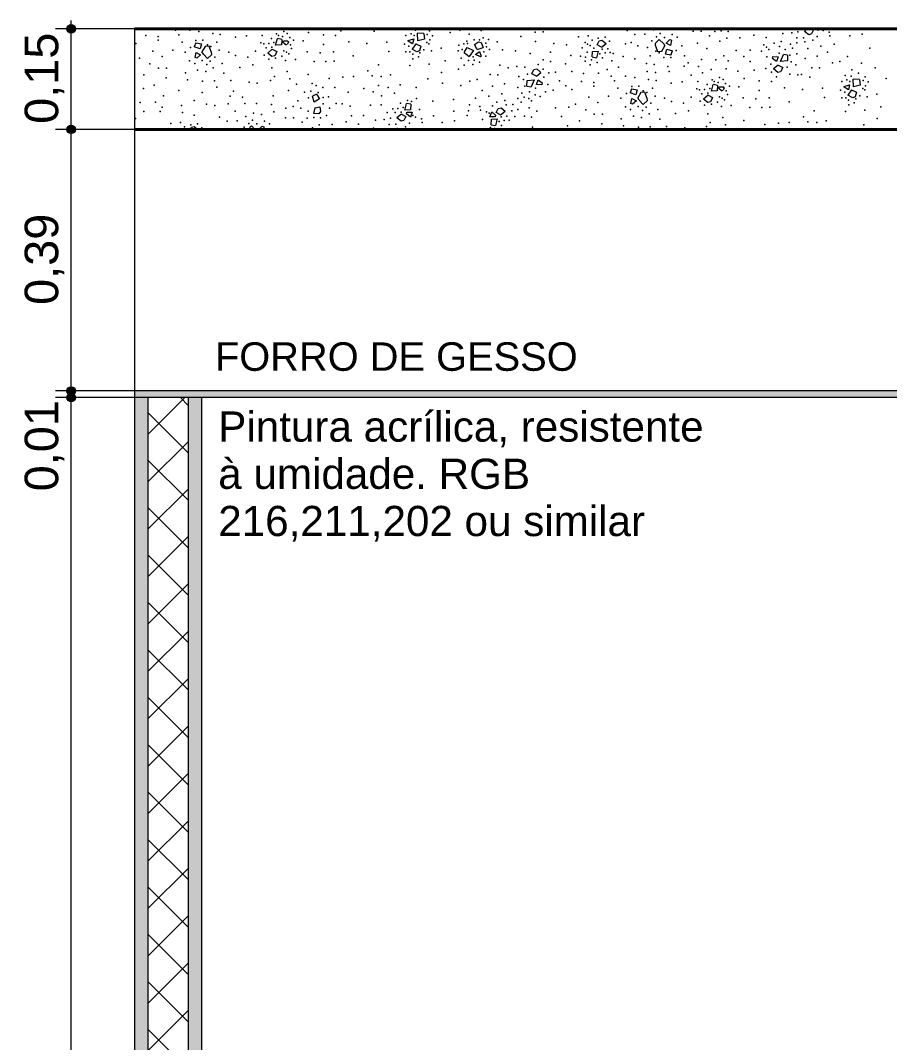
# Model space of a CAD drawing. Header units: metres. Extents: x -1.9 to 95.3, y -2.2 to 2.5.
# Drawn here: x 55.771 to 57.067, y 0.073 to 1.598 of the extents above; entities that cross this region are included whole.
import ezdxf

# ---------------------------------------------------------------- set-up
doc = ezdxf.new("R2010")
doc.units = ezdxf.units.M
doc.header["$MEASUREMENT"] = 0
for name, color, linetype in [('COTAS CORTE', 7, 'Continuous'), ('FORRO.EXEC', 7, 'Continuous'), ('LAJES.EST', 7, 'Continuous'), ('PAREDE CONSTRUIR', 7, 'Continuous')]:
    doc.layers.add(name, color=color, linetype=linetype)
for name, color, linetype, lineweight, true_color in [('COTAS CORTE_Caneta_No__25', 7, 'Continuous', 13, 0x982312), ('LAJES.EST_Caneta_No__97', 7, 'Continuous', 13, 0x6b6b6b), ('NOTAS-EXECUTIVO.ARQ_Caneta_No__12', 7, 'Continuous', 0, 0x030303)]:
    doc.layers.add(name, color=color, linetype=linetype, lineweight=lineweight, true_color=true_color)
for name, color, linetype, lineweight in [('FORRO.EXEC_Caneta_No__241', 7, 'Continuous', 13), ('LAJES.EST_Caneta_No__1', 7, 'Continuous', 40), ('LAJES.EST_Caneta_No__241', 7, 'Continuous', 13), ('NOTAS-EXECUTIVO.ARQ_Caneta_No__1', 7, 'Continuous', 40), ('PAREDE CONSTRUIR_Caneta_No__241', 7, 'Continuous', 13), ('PAREDE CONSTRUIR_Caneta_No__83', 84, 'Continuous', 0)]:
    doc.layers.add(name, color=color, linetype=linetype, lineweight=lineweight)
doc.styles.add('GENERATED_STYLE_1', font='arial.ttf')
doc.dimstyles.new('GENERATED_STYLE__2', dxfattribs={"dimtxt": 0.05, "dimasz": 0.02375, "dimexe": 0.18, "dimexo": 0.267183, "dimgap": 0, "dimtad": 1, "dimzin": 0, "dimdsep": 46, "dimtxsty": 'GENERATED_STYLE_1', "dimblk": 'ARROWHEAD_11', "dimblk1": 'ARROWHEAD_11', "dimblk2": 'ARROWHEAD_11', "dimcen": 0.09, "dimclrd": 256, "dimclre": 256, "dimclrt": 256, "dimadec": 0, "dimazin": 0, "dimtfac": 1, "dimtdec": 4, "dimtmove": 0, "dimatfit": 3, "dimfxl": 0, "dimtolj": 1, "dimtzin": 0, "dimarcsym": 0})

# ---------------------------------------------------------------- blocks, each defined once
blk = doc.blocks.new('*X203', base_point=(108.6569, -2.115))
at = {"layer": 'LAJES.EST_Caneta_No__241', "color": 7, "linetype": 'Continuous', "lineweight": 13}
for p, q in [((56.1516, 1.5604), (56.1542, 1.5707)), ((56.1607, 1.5693), (56.1542, 1.5707)), ((56.3494, 1.5677), (56.3575, 1.57)), ((56.3575, 1.57), (56.3558, 1.5626)), ((56.3634, 1.567), (56.363, 1.5784)), ((56.3725, 1.5779), (56.363, 1.5784)), ((56.3725, 1.5779), (56.3735, 1.5696)), ((56.9446, 1.585), (56.9401, 1.5812)), ((56.9464, 1.5762), (56.9401, 1.5812)), ((56.9505, 1.5773), (56.9464, 1.5762)), ((56.9536, 1.5836), (56.9505, 1.5773)), ((56.9507, 1.585), (56.9536, 1.5836)), ((56.9603, 1.5827), (56.9574, 1.585)), ((56.9612, 1.585), (56.9603, 1.5827)), ((56.0326, 1.5642), (56.0303, 1.5579)), ((56.0388, 1.555), (56.0303, 1.5579)), ((56.0326, 1.5642), (56.0408, 1.5627)), ((56.0408, 1.5627), (56.0388, 1.555)), ((56.0463, 1.5585), (56.0417, 1.5505)), ((56.0523, 1.5589), (56.0463, 1.5585)), ((56.0553, 1.5505), (56.0523, 1.5589)), ((56.1603, 1.5609), (56.1516, 1.5604)), ((56.1607, 1.5693), (56.1603, 1.5609)), ((56.1625, 1.5646), (56.1632, 1.5672)), ((56.1666, 1.5613), (56.1625, 1.5646)), ((56.1632, 1.5672), (56.1695, 1.5669)), ((56.1666, 1.5613), (56.1693, 1.5623)), ((56.1705, 1.5654), (56.1693, 1.5623)), ((56.1705, 1.5654), (56.1695, 1.5669)), ((56.3493, 1.5664), (56.3494, 1.5677)), ((56.3558, 1.5626), (56.3493, 1.5664)), ((56.3605, 1.5624), (56.3551, 1.5545)), ((56.3605, 1.5624), (56.3681, 1.559)), ((56.3735, 1.5696), (56.3634, 1.567)), ((56.3681, 1.559), (56.366, 1.5522)), ((56.4328, 1.5499), (56.4373, 1.557)), ((56.4373, 1.557), (56.4468, 1.5526)), ((56.4482, 1.5618), (56.4541, 1.5658)), ((56.452, 1.5544), (56.4482, 1.5618)), ((56.452, 1.5544), (56.4611, 1.5571)), ((56.4541, 1.5658), (56.4581, 1.5646)), ((56.4581, 1.5646), (56.4611, 1.5571)), ((56.6309, 1.5609), (56.634, 1.5673)), ((56.6376, 1.5578), (56.6309, 1.5609)), ((56.634, 1.5673), (56.6381, 1.5683)), ((56.6376, 1.5578), (56.6444, 1.5633)), ((56.6381, 1.5683), (56.6444, 1.5633)), ((56.7178, 1.5637), (56.7236, 1.5693)), ((56.7182, 1.5595), (56.7178, 1.5637)), ((56.7182, 1.5595), (56.7212, 1.5511)), ((56.7236, 1.5693), (56.7297, 1.5629)), ((56.7272, 1.5515), (56.7318, 1.5594)), ((56.7297, 1.5629), (56.7318, 1.5594)), ((56.7327, 1.5473), (56.7348, 1.5549)), ((56.7339, 1.5638), (56.7394, 1.5689)), ((56.7405, 1.56), (56.7339, 1.5638)), ((56.7348, 1.5549), (56.7432, 1.5521)), ((56.7394, 1.5689), (56.742, 1.5679)), ((56.742, 1.5679), (56.7405, 1.56)), ((56.0316, 1.5421), (56.033, 1.5499)), ((56.0341, 1.5411), (56.0316, 1.5421)), ((56.033, 1.5499), (56.0396, 1.5462)), ((56.0396, 1.5462), (56.0341, 1.5411)), ((56.0439, 1.547), (56.0417, 1.5505)), ((56.05, 1.5407), (56.0439, 1.547)), ((56.0558, 1.5463), (56.05, 1.5407)), ((56.0553, 1.5505), (56.0558, 1.5463)), ((56.1466, 1.5545), (56.1398, 1.5489)), ((56.1461, 1.5439), (56.1398, 1.5489)), ((56.1502, 1.5449), (56.1461, 1.5439)), ((56.1466, 1.5545), (56.1533, 1.5513)), ((56.1533, 1.5513), (56.1502, 1.5449)), ((56.3622, 1.5505), (56.3551, 1.5545)), ((56.366, 1.5522), (56.3622, 1.5505)), ((56.4328, 1.5499), (56.4399, 1.5435)), ((56.4468, 1.5526), (56.4399, 1.5435)), ((56.4495, 1.5466), (56.4554, 1.5512)), ((56.4571, 1.5433), (56.4495, 1.5466)), ((56.4554, 1.5512), (56.4581, 1.5442)), ((56.4581, 1.5442), (56.4571, 1.5433)), ((56.6235, 1.543), (56.6239, 1.5513)), ((56.6235, 1.543), (56.63, 1.5415)), ((56.6239, 1.5513), (56.6326, 1.5518)), ((56.6326, 1.5518), (56.63, 1.5415)), ((56.7212, 1.5511), (56.7272, 1.5515)), ((56.7409, 1.5458), (56.7327, 1.5473)), ((56.7409, 1.5458), (56.7432, 1.5521)), ((56.8924, 1.5409), (56.8931, 1.5435)), ((56.8982, 1.5361), (56.8924, 1.5409)), ((56.8931, 1.5435), (56.901, 1.5431)), ((56.901, 1.5431), (56.8982, 1.5361)), ((56.9043, 1.5362), (56.9086, 1.5469)), ((56.915, 1.5455), (56.9086, 1.5469)), ((56.915, 1.5455), (56.9147, 1.5371)), ((56.5368, 1.5241), (56.5409, 1.5251)), ((56.5409, 1.5251), (56.5472, 1.5201)), ((56.901, 1.5307), (56.8941, 1.5251)), ((56.9005, 1.5201), (56.8941, 1.5251)), ((56.901, 1.5307), (56.9076, 1.5275)), ((56.9147, 1.5371), (56.9043, 1.5362)), ((56.9076, 1.5275), (56.9046, 1.5211)), ((56.5337, 1.5177), (56.5368, 1.5241)), ((56.5404, 1.5145), (56.5337, 1.5177)), ((56.5404, 1.5145), (56.5472, 1.5201)), ((56.5404, 1.5021), (56.5432, 1.5091)), ((56.5432, 1.5091), (56.549, 1.5043)), ((56.9046, 1.5211), (56.9005, 1.5201)), ((57.0132, 1.4984), (57.0128, 1.5098)), ((57.0223, 1.5093), (57.0128, 1.5098)), ((57.0223, 1.5093), (57.0233, 1.501)), ((56.5263, 1.4997), (56.5266, 1.5081)), ((56.5263, 1.4997), (56.5328, 1.4983)), ((56.5266, 1.5081), (56.5371, 1.509)), ((56.5371, 1.509), (56.5328, 1.4983)), ((56.5483, 1.5017), (56.5404, 1.5021)), ((56.549, 1.5043), (56.5483, 1.5017)), ((56.6824, 1.4956), (56.6802, 1.4893)), ((56.6824, 1.4956), (56.6906, 1.4941)), ((56.6906, 1.4941), (56.6886, 1.4865)), ((56.8014, 1.4918), (56.804, 1.5021)), ((56.8105, 1.5007), (56.804, 1.5021)), ((56.8105, 1.5007), (56.8101, 1.4923)), ((56.8123, 1.496), (56.813, 1.4986)), ((56.8164, 1.4927), (56.8123, 1.496)), ((56.813, 1.4986), (56.8193, 1.4983)), ((56.8204, 1.4968), (56.8191, 1.4937)), ((56.8204, 1.4968), (56.8193, 1.4983)), ((56.9991, 1.4978), (56.9993, 1.4991)), ((57.0056, 1.494), (56.9991, 1.4978)), ((56.9993, 1.4991), (57.0073, 1.5014)), ((57.0073, 1.5014), (57.0056, 1.494)), ((57.0233, 1.501), (57.0132, 1.4984)), ((56.2124, 1.4874), (56.2064, 1.4847)), ((56.2091, 1.4757), (56.2064, 1.4847)), ((56.2171, 1.4806), (56.2091, 1.4757)), ((56.2124, 1.4874), (56.2171, 1.4806)), ((56.6886, 1.4865), (56.6802, 1.4893)), ((56.6814, 1.4735), (56.6828, 1.4813)), ((56.6828, 1.4813), (56.6894, 1.4776)), ((56.6962, 1.4899), (56.6916, 1.4819)), ((56.6937, 1.4784), (56.6916, 1.4819)), ((56.7022, 1.4903), (56.6962, 1.4899)), ((56.7051, 1.4819), (56.7022, 1.4903)), ((56.7051, 1.4819), (56.7056, 1.4777)), ((56.7964, 1.4859), (56.7896, 1.4803)), ((56.7959, 1.4753), (56.7896, 1.4803)), ((56.7964, 1.4859), (56.8031, 1.4827)), ((56.8031, 1.4827), (56.8, 1.4763)), ((56.8101, 1.4923), (56.8014, 1.4918)), ((56.8164, 1.4927), (56.8191, 1.4937)), ((57.0103, 1.4938), (57.0049, 1.4859)), ((57.012, 1.4819), (57.0049, 1.4859)), ((57.0103, 1.4938), (57.0179, 1.4904)), ((57.0158, 1.4836), (57.012, 1.4819)), ((57.0179, 1.4904), (57.0158, 1.4836)), ((56.2101, 1.4672), (56.208, 1.4586)), ((56.2101, 1.4672), (56.2173, 1.4686)), ((56.2173, 1.4686), (56.2187, 1.4617)), ((56.3441, 1.4635), (56.3467, 1.4738)), ((56.3529, 1.4641), (56.3441, 1.4635)), ((56.3532, 1.4724), (56.3467, 1.4738)), ((56.3532, 1.4724), (56.3529, 1.4641)), ((56.4804, 1.46), (56.4835, 1.4664)), ((56.4835, 1.4664), (56.4876, 1.4674)), ((56.4876, 1.4674), (56.4939, 1.4624)), ((56.6839, 1.4725), (56.6814, 1.4735)), ((56.6894, 1.4776), (56.6839, 1.4725)), ((56.6998, 1.4721), (56.6937, 1.4784)), ((56.7056, 1.4777), (56.6998, 1.4721)), ((56.8, 1.4763), (56.7959, 1.4753)), ((56.2161, 1.4584), (56.208, 1.4586)), ((56.2187, 1.4617), (56.2161, 1.4584)), ((56.3391, 1.4576), (56.3323, 1.4521)), ((56.3386, 1.4471), (56.3323, 1.4521)), ((56.3427, 1.4481), (56.3386, 1.4471)), ((56.3391, 1.4576), (56.3458, 1.4544)), ((56.3458, 1.4544), (56.3427, 1.4481)), ((56.3467, 1.4583), (56.3474, 1.4609)), ((56.3525, 1.4535), (56.3467, 1.4583)), ((56.3474, 1.4609), (56.3553, 1.4605)), ((56.3553, 1.4605), (56.3525, 1.4535)), ((56.4709, 1.454), (56.4737, 1.461)), ((56.4788, 1.4536), (56.4709, 1.454)), ((56.473, 1.442), (56.4734, 1.4504)), ((56.4734, 1.4504), (56.4821, 1.4509)), ((56.4737, 1.461), (56.4795, 1.4562)), ((56.4795, 1.4562), (56.4788, 1.4536)), ((56.4821, 1.4509), (56.4795, 1.4406)), ((56.4871, 1.4568), (56.4804, 1.46)), ((56.4871, 1.4568), (56.4939, 1.4624)), ((56.0247, 1.435), (56.0262, 1.4381)), ((56.0262, 1.4381), (56.0303, 1.4391)), ((56.0303, 1.4391), (56.0356, 1.435)), ((56.1105, 1.435), (56.1158, 1.4401)), ((56.1158, 1.4401), (56.1207, 1.435)), ((56.1266, 1.435), (56.1317, 1.4397)), ((56.1317, 1.4397), (56.1342, 1.4387)), ((56.1342, 1.4387), (56.1335, 1.435)), ((56.473, 1.442), (56.4795, 1.4406))]:
    blk.add_line(p, q, dxfattribs=at)
for p in [(55.958, 1.5751), (55.9763, 1.5736), (56.0022, 1.5832), (56.007, 1.5758), (56.0234, 1.5829), (56.0372, 1.581), (56.0577, 1.5781), (56.069, 1.5764), (56.0915, 1.5728), (56.1079, 1.5746), (56.1211, 1.5847), (56.1313, 1.5751), (56.1452, 1.5707), (56.1529, 1.5775), (56.1557, 1.575), (56.1617, 1.5734), (56.1638, 1.5808), (56.1689, 1.5778), (56.1725, 1.5721), (56.2006, 1.5796), (56.2227, 1.5761), (56.2409, 1.5752), (56.2487, 1.5822), (56.2983, 1.5816), (56.3459, 1.5751), (56.351, 1.5841), (56.3535, 1.5776), (56.358, 1.575), (56.36, 1.5831), (56.3776, 1.5765), (56.381, 1.5819), (56.3854, 1.5747), (56.4119, 1.5793), (56.4264, 1.5832), (56.4402, 1.5771), (56.4581, 1.5824), (56.4609, 1.5718), (56.5173, 1.5737), (56.5386, 1.5802), (56.5506, 1.5803), (56.6031, 1.5729), (56.6177, 1.5745), (56.6327, 1.571), (56.6429, 1.5724), (56.6755, 1.5826), (56.6873, 1.5766), (56.7019, 1.5768), (56.7151, 1.5833), (56.7194, 1.573), (56.7248, 1.578), (56.7314, 1.5723), (56.7426, 1.5767), (56.7503, 1.5725), (56.7739, 1.5813), (56.786, 1.5814), (56.7987, 1.5747), (56.8063, 1.5812), (56.816, 1.5822), (56.8242, 1.571), (56.8263, 1.5812), (56.835, 1.5847), (56.8436, 1.5717), (56.8644, 1.5755), (56.8723, 1.5842), (56.8829, 1.5721), (56.8903, 1.5846), (56.908, 1.5778), (56.9211, 1.5788), (56.9288, 1.5716), (56.9304, 1.5807), (56.9385, 1.5718), (56.9592, 1.5734), (56.964, 1.5847), (56.9681, 1.5827), (56.9769, 1.58), (56.9778, 1.5745), (56.9948, 1.5842), (57.0079, 1.5746), (57.0263, 1.5768), (55.9432, 1.5629), (55.9762, 1.5683), (56.0122, 1.5651), (56.0247, 1.5573), (56.0327, 1.5676), (56.0431, 1.568), (56.05, 1.561), (56.0549, 1.5584), (56.0637, 1.5652), (56.1296, 1.5641), (56.134, 1.5626), (56.1372, 1.5568), (56.1412, 1.563), (56.146, 1.5575), (56.149, 1.5646), (56.1736, 1.5613), (56.1754, 1.5555), (56.1783, 1.568), (56.1924, 1.5671), (56.2228, 1.5618), (56.2607, 1.5654), (56.2875, 1.5629), (56.3174, 1.5652), (56.3439, 1.5619), (56.3504, 1.5592), (56.3772, 1.5646), (56.3802, 1.5626), (56.3813, 1.5684), (56.3984, 1.5561), (56.4248, 1.5605), (56.432, 1.5628), (56.4365, 1.5666), (56.4376, 1.5632), (56.4478, 1.5686), (56.4555, 1.5687), (56.4652, 1.5634), (56.4659, 1.5579), (56.4692, 1.5691), (56.4817, 1.5657), (56.5392, 1.5661), (56.5662, 1.563), (56.5855, 1.5613), (56.6087, 1.5567), (56.613, 1.5644), (56.6164, 1.5619), (56.6204, 1.5599), (56.6236, 1.5679), (56.6259, 1.556), (56.647, 1.5554), (56.6495, 1.5665), (56.6732, 1.5626), (56.6817, 1.5648), (56.6917, 1.5596), (56.7061, 1.557), (56.7124, 1.5673), (56.7571, 1.5597), (56.7807, 1.5638), (56.7943, 1.5559), (56.8141, 1.5664), (56.8797, 1.5613), (56.8835, 1.5578), (56.895, 1.5635), (56.9028, 1.5587), (56.9054, 1.5661), (56.9195, 1.5623), (56.9224, 1.556), (56.9287, 1.564), (56.9407, 1.5656), (56.9451, 1.5557), (56.9527, 1.5681), (56.9647, 1.5593), (56.9844, 1.5619), (57.0375, 1.5561), (55.9488, 1.5414), (55.9686, 1.5519), (55.9822, 1.5439), (55.9982, 1.5532), (56.0165, 1.5503), (56.0611, 1.5427), (56.0675, 1.553), (56.0818, 1.5503), (56.0919, 1.5452), (56.11, 1.5425), (56.1216, 1.5519), (56.1347, 1.5457), (56.1412, 1.5398), (56.1515, 1.5412), (56.1606, 1.5443), (56.1637, 1.5523), (56.1678, 1.5503), (56.1712, 1.5478), (56.1987, 1.5509), (56.218, 1.5492), (56.2379, 1.5507), (56.2673, 1.5447), (56.3203, 1.5513), (56.3459, 1.5505), (56.3518, 1.5509), (56.3559, 1.5471), (56.3563, 1.54), (56.3645, 1.5432), (56.3667, 1.549), (56.3727, 1.5539), (56.384, 1.5521), (56.4237, 1.5521), (56.428, 1.5413), (56.4298, 1.5542), (56.4459, 1.5431), (56.4618, 1.5505), (56.4652, 1.5443), (56.4707, 1.5544), (56.4897, 1.5538), (56.5092, 1.5522), (56.5309, 1.5484), (56.5613, 1.5504), (56.5918, 1.5451), (56.6059, 1.5442), (56.6138, 1.5426), (56.6161, 1.5504), (56.6352, 1.5476), (56.6382, 1.5547), (56.639, 1.5415), (56.643, 1.5493), (56.6502, 1.5496), (56.6546, 1.5481), (56.6698, 1.5436), (56.687, 1.54), (56.7099, 1.5448), (56.7186, 1.5515), (56.7236, 1.549), (56.7305, 1.542), (56.7408, 1.5423), (56.7488, 1.5527), (56.7614, 1.5449), (56.8197, 1.5449), (56.8381, 1.5526), (56.8495, 1.5437), (56.8591, 1.5532), (56.8762, 1.5519), (56.8842, 1.543), (56.8871, 1.5542), (56.9025, 1.5485), (56.9111, 1.554), (56.9185, 1.5458), (56.9287, 1.5475), (56.941, 1.5405), (56.959, 1.544), (56.9744, 1.5504), (57.0042, 1.5438), (55.9642, 1.533), (55.9769, 1.5263), (55.989, 1.5264), (56.0233, 1.5375), (56.0309, 1.5333), (56.0421, 1.5377), (56.0488, 1.532), (56.0541, 1.537), (56.0584, 1.5267), (56.0717, 1.5332), (56.0981, 1.5274), (56.1175, 1.5313), (56.1461, 1.5266), (56.1665, 1.5377), (56.1811, 1.5394), (56.2089, 1.5362), (56.2266, 1.5365), (56.2386, 1.5366), (56.3049, 1.5314), (56.3515, 1.5303), (56.3803, 1.5322), (56.4043, 1.5374), (56.4244, 1.5246), (56.4327, 1.531), (56.4393, 1.538), (56.4456, 1.5316), (56.4478, 1.5382), (56.4553, 1.5353), (56.4859, 1.5307), (56.4981, 1.5266), (56.5112, 1.5286), (56.5233, 1.5279), (56.5428, 1.5316), (56.5504, 1.5247), (56.5507, 1.5386), (56.5615, 1.5362), (56.5836, 1.5326), (56.6132, 1.5369), (56.6204, 1.5315), (56.6225, 1.5388), (56.6312, 1.5347), (56.6459, 1.5243), (56.6529, 1.5372), (56.663, 1.5276), (56.7046, 1.5335), (56.7159, 1.5319), (56.7364, 1.5289), (56.7608, 1.5294), (56.7666, 1.5341), (56.782, 1.529), (56.7867, 1.5394), (56.8012, 1.5245), (56.8079, 1.5387), (56.8234, 1.5254), (56.8262, 1.5372), (56.8592, 1.5365), (56.8826, 1.5256), (56.8901, 1.5325), (56.9142, 1.5279), (56.9203, 1.5356), (56.9272, 1.5314), (56.9509, 1.527), (56.9627, 1.527), (56.9817, 1.5341), (56.9929, 1.5365), (57.0252, 1.5338), (57.0454, 1.5269), (55.9548, 1.5165), (55.9882, 1.5118), (56.0171, 1.5196), (56.0352, 1.5234), (56.0474, 1.5215), (56.0744, 1.5187), (56.1497, 1.5137), (56.1687, 1.5216), (56.1727, 1.5104), (56.2001, 1.5171), (56.2314, 1.5108), (56.2516, 1.5127), (56.2676, 1.5137), (56.289, 1.5226), (56.2955, 1.5151), (56.3089, 1.5137), (56.3227, 1.5163), (56.3786, 1.5106), (56.3989, 1.52), (56.4523, 1.5095), (56.4713, 1.5167), (56.4831, 1.5166), (56.5141, 1.5138), (56.5211, 1.5096), (56.5272, 1.5174), (56.5513, 1.5127), (56.5588, 1.5196), (56.5687, 1.5202), (56.5933, 1.5216), (56.6105, 1.5182), (56.6328, 1.5191), (56.652, 1.5146), (56.6732, 1.5143), (56.687, 1.5124), (56.7055, 1.5216), (56.7075, 1.5095), (56.7179, 1.5198), (56.7385, 1.5216), (56.771, 1.5161), (56.7881, 1.5193), (56.8136, 1.5122), (56.8187, 1.5092), (56.8407, 1.5221), (56.8504, 1.511), (56.8653, 1.5235), (56.891, 1.5205), (56.8986, 1.5136), (56.9181, 1.5173), (56.9302, 1.5166), (56.9359, 1.517), (56.9481, 1.513), (57.0008, 1.5155), (57.0098, 1.5145), (57.0106, 1.524), (57.0206, 1.519), (57.0308, 1.5133), (57.0617, 1.5107), (55.9546, 1.4962), (55.9703, 1.5009), (56.0203, 1.5088), (56.0427, 1.5071), (56.0602, 1.5072), (56.0638, 1.4978), (56.0848, 1.5079), (56.112, 1.5056), (56.1242, 1.5038), (56.144, 1.508), (56.1826, 1.5027), (56.2058, 1.5035), (56.2119, 1.5003), (56.2221, 1.4973), (56.2397, 1.4975), (56.283, 1.4959), (56.305, 1.5006), (56.3196, 1.4975), (56.3374, 1.5013), (56.361, 1.4977), (56.4005, 1.5041), (56.4278, 1.5005), (56.4411, 1.5071), (56.475, 1.4996), (56.493, 1.5031), (56.5127, 1.4977), (56.5229, 1.4994), (56.5389, 1.4967), (56.5572, 1.5022), (56.5748, 1.5072), (56.5845, 1.5), (56.593, 1.4943), (56.6078, 1.5065), (56.626, 1.4997), (56.6261, 1.505), (56.6568, 1.5072), (56.662, 1.4965), (56.6825, 1.499), (56.6929, 1.4994), (56.7135, 1.4966), (56.7188, 1.5078), (56.7414, 1.5042), (56.7577, 1.506), (56.7794, 1.4955), (56.7811, 1.5065), (56.7838, 1.494), (56.791, 1.4944), (56.795, 1.5021), (56.7988, 1.496), (56.8027, 1.5089), (56.8055, 1.5064), (56.8115, 1.5048), (56.8224, 1.5035), (56.8281, 1.4994), (56.8422, 1.4985), (56.8725, 1.5075), (56.8907, 1.5066), (56.9105, 1.4968), (56.9373, 1.4944), (56.9672, 1.4966), (56.9957, 1.5065), (57.0033, 1.509), (57.0078, 1.5064), (57.027, 1.496), (57.0274, 1.5079), (57.03, 1.494), (57.0311, 1.4998), (57.0352, 1.5061), (55.9845, 1.4853), (56.0073, 1.4932), (56.0419, 1.4899), (56.0838, 1.4844), (56.0889, 1.4918), (56.102, 1.483), (56.1478, 1.4853), (56.1706, 1.4932), (56.1946, 1.4906), (56.2005, 1.4823), (56.2041, 1.4918), (56.2149, 1.4898), (56.2225, 1.4827), (56.2306, 1.4836), (56.2597, 1.4904), (56.2969, 1.4909), (56.3094, 1.4853), (56.3286, 1.4889), (56.3614, 1.4809), (56.4169, 1.4794), (56.4496, 1.4817), (56.4596, 1.4932), (56.4693, 1.4844), (56.4889, 1.4879), (56.5127, 1.4812), (56.5189, 1.4892), (56.5219, 1.4829), (56.5292, 1.4813), (56.5303, 1.4912), (56.5386, 1.4865), (56.5462, 1.4843), (56.5542, 1.491), (56.5652, 1.4934), (56.6184, 1.4833), (56.648, 1.4846), (56.6663, 1.4817), (56.6746, 1.4887), (56.6998, 1.4924), (56.7048, 1.4898), (56.7173, 1.4844), (56.7316, 1.4817), (56.7714, 1.4833), (56.787, 1.4882), (56.7958, 1.4889), (56.8136, 1.4837), (56.8176, 1.4818), (56.821, 1.4792), (56.8234, 1.4927), (56.8253, 1.4869), (56.8485, 1.4823), (56.8678, 1.4806), (56.8726, 1.4932), (56.8877, 1.4821), (56.9701, 1.4827), (56.9937, 1.4933), (56.9957, 1.4819), (57.0002, 1.4906), (57.0016, 1.4823), (57.0165, 1.4804), (57.0225, 1.4853), (57.0338, 1.4835), (57.0482, 1.4875), (55.9494, 1.475), (55.9726, 1.4758), (55.9824, 1.4681), (56.0111, 1.4705), (56.0299, 1.4782), (56.0486, 1.4725), (56.0608, 1.4706), (56.081, 1.4729), (56.1056, 1.4736), (56.1231, 1.4737), (56.1454, 1.472), (56.1669, 1.4667), (56.1776, 1.4691), (56.1848, 1.4776), (56.1893, 1.4668), (56.2223, 1.4729), (56.2318, 1.4668), (56.2419, 1.4735), (56.2509, 1.4732), (56.2629, 1.4699), (56.2929, 1.471), (56.309, 1.4718), (56.3265, 1.4658), (56.3337, 1.4661), (56.3377, 1.4739), (56.3415, 1.4678), (56.3482, 1.4781), (56.3542, 1.4766), (56.3661, 1.4645), (56.3858, 1.477), (56.4408, 1.4716), (56.4562, 1.4691), (56.4571, 1.4637), (56.4748, 1.4703), (56.4813, 1.4755), (56.4933, 1.4781), (56.4955, 1.4718), (56.5052, 1.4721), (56.5129, 1.4649), (56.5177, 1.4756), (56.5298, 1.4671), (56.533, 1.4778), (56.5691, 1.4674), (56.5885, 1.4682), (56.5986, 1.4728), (56.614, 1.4644), (56.632, 1.4753), (56.6731, 1.4689), (56.6807, 1.4647), (56.6919, 1.4691), (56.6986, 1.4634), (56.7039, 1.4684), (56.7109, 1.4741), (56.7215, 1.4646), (56.7417, 1.4766), (56.7598, 1.4739), (56.7845, 1.4771), (56.791, 1.4712), (56.8013, 1.4726), (56.8104, 1.4757), (56.8163, 1.4691), (56.8309, 1.4708), (56.8587, 1.4676), (56.8764, 1.4679), (56.8884, 1.468), (56.9171, 1.4761), (57.0057, 1.4785), (57.0062, 1.4714), (57.0143, 1.4746), (57.0301, 1.4636), (57.0541, 1.4688), (55.9428, 1.4511), (55.955, 1.4615), (55.9794, 1.4615), (56.0125, 1.4603), (56.0303, 1.4564), (56.0677, 1.4534), (56.0914, 1.4621), (56.1073, 1.4541), (56.117, 1.4488), (56.1184, 1.4593), (56.1306, 1.4574), (56.1487, 1.4612), (56.1661, 1.4522), (56.1782, 1.4523), (56.1985, 1.452), (56.2003, 1.462), (56.2083, 1.453), (56.2185, 1.4521), (56.2272, 1.4555), (56.2645, 1.455), (56.2825, 1.4555), (56.3003, 1.4486), (56.3133, 1.4496), (56.3181, 1.4603), (56.3226, 1.4516), (56.3297, 1.46), (56.3385, 1.4606), (56.3563, 1.4555), (56.3603, 1.4535), (56.3691, 1.4508), (56.387, 1.455), (56.4171, 1.4623), (56.4373, 1.4559), (56.4393, 1.4627), (56.4601, 1.45), (56.4659, 1.461), (56.4699, 1.459), (56.4877, 1.4538), (56.4925, 1.4484), (56.4965, 1.4545), (56.4997, 1.4487), (56.5036, 1.4629), (56.5081, 1.4541), (56.5224, 1.4545), (56.533, 1.4534), (56.5409, 1.4621), (56.5777, 1.4544), (56.6267, 1.4577), (56.6388, 1.4578), (56.6669, 1.451), (56.685, 1.4548), (56.6972, 1.4529), (56.7083, 1.4581), (56.7242, 1.4501), (56.7479, 1.4588), (56.7673, 1.4627), (56.7959, 1.458), (56.8185, 1.453), (56.8499, 1.4485), (56.9388, 1.454), (56.9547, 1.4628), (57.0013, 1.4617), (57.0487, 1.4514), (55.9953, 1.4437), (56.0052, 1.4352), (56.0099, 1.4453), (56.0158, 1.4387), (56.0249, 1.4419), (56.0352, 1.4432), (56.0417, 1.4373), (56.0739, 1.4356), (56.0795, 1.4474), (56.0941, 1.4476), (56.1047, 1.4381), (56.1117, 1.4438), (56.1237, 1.4431), (56.1349, 1.4475), (56.1425, 1.4433), (56.1909, 1.4456), (56.2063, 1.4372), (56.2164, 1.4418), (56.2358, 1.4425), (56.2566, 1.4463), (56.2751, 1.4429), (56.2976, 1.4369), (56.321, 1.4424), (56.3307, 1.4427), (56.3329, 1.4364), (56.345, 1.4389), (56.3514, 1.4442), (56.37, 1.4453), (56.4001, 1.4454), (56.4185, 1.4476), (56.472, 1.4379), (56.478, 1.4363), (56.4847, 1.4467), (56.4885, 1.4406), (56.5347, 1.4384), (56.5467, 1.4352), (56.587, 1.4404), (56.6046, 1.4479), (56.6381, 1.4432), (56.6701, 1.4402), (56.6925, 1.4385), (56.71, 1.4386), (56.7346, 1.4393), (56.7618, 1.4371), (56.774, 1.4352), (56.7938, 1.4394), (56.7995, 1.4451), (56.8225, 1.4418), (56.8812, 1.4422), (56.9014, 1.4441), (56.9174, 1.4451), (56.9453, 1.4465), (56.9587, 1.4451), (56.9726, 1.4477), (57.0284, 1.442), (57.0504, 1.4355)]:
    blk.add_point(p, dxfattribs=at)
blk = doc.blocks.new('*D204', base_point=(108.6569, -2.115))
at = {"layer": 'COTAS CORTE_Caneta_No__25', "linetype": 'Continuous', "lineweight": 13, "true_color": 0x982312}
for points in [[(55.8404, 1.035), (55.8409, 1.0326), (55.8423, 1.0306), (55.8443, 1.0292), (55.8467, 1.0287), (55.8491, 1.0292), (55.8511, 1.0306), (55.8525, 1.0326), (55.8529, 1.035), (55.8525, 1.0374), (55.8511, 1.0394), (55.8491, 1.0408), (55.8467, 1.0413), (55.8443, 1.0408), (55.8423, 1.0394), (55.8409, 1.0374)], [(55.8404, -2.115), (55.8409, -2.1174), (55.8423, -2.1194), (55.8443, -2.1208), (55.8467, -2.1213), (55.8491, -2.1208), (55.8511, -2.1194), (55.8525, -2.1174), (55.8529, -2.115), (55.8525, -2.1126), (55.8511, -2.1106), (55.8491, -2.1092), (55.8467, -2.1088), (55.8443, -2.1092), (55.8423, -2.1106), (55.8409, -2.1126)]]:
    blk.add_hatch(color=24, dxfattribs=at).paths.add_polyline_path(points)
at = {"layer": 'COTAS CORTE_Caneta_No__25', "color": 24, "linetype": 'Continuous', "lineweight": 13, "true_color": 0x982312}
for p, q in [((55.8404, 1.035), (55.8232, 1.035)), ((55.8467, -2.1088), (55.8467, 1.0287)), ((56.1139, 1.035), (55.8529, 1.035)), ((55.8404, -2.115), (55.8232, -2.115)), ((56.1139, -2.115), (55.8529, -2.115)), ((55.8467, -2.1275), (55.8467, -2.1213))]:
    blk.add_line(p, q, dxfattribs=at)
for centre in [(55.8467, 1.035), (55.8467, -2.115)]:
    blk.add_circle(centre, 0.00625, dxfattribs=at)
at = {"layer": 'COTAS CORTE_Caneta_No__25', "color": 24, "lineweight": 13, "true_color": 0x982312, "char_height": 0.05, "attachment_point": 7, "rotation": 90, "style": 'GENERATED_STYLE_1'}
for s, insert in [('\\A1;{\\pql;\\fArial|b0|i0|c0|p0;\\W1.000000;0,01}', (55.8367, 0.8953)), ('\\A1;{\\pql;\\fArial|b0|i0|c0|p0;\\W1.000000;3,15}', (55.8367, -0.6735))]:
    blk.add_mtext(s, dxfattribs=dict(at, insert=insert))
blk = doc.blocks.new('ARROWHEAD_11')
at = {"color": 0, "linetype": 'Continuous', "lineweight": 0}
blk.add_line((0, 0), (-1, 0), dxfattribs=at)
at = {"color": 0, "linetype": 'Continuous', "lineweight": 0, "const_width": 0.25, "flags": 128}
blk.add_lwpolyline([(-0.125, 0, 1), (0.125, 0, 1)], format="xyb", close=True, dxfattribs=at)
blk = doc.blocks.new('*D205', base_point=(108.6569, -2.115))
at = {"layer": 'COTAS CORTE_Caneta_No__25', "linetype": 'Continuous', "lineweight": 13, "true_color": 0x982312}
for points in [[(55.8404, 1.045), (55.8409, 1.0426), (55.8423, 1.0406), (55.8443, 1.0392), (55.8467, 1.0388), (55.8491, 1.0392), (55.8511, 1.0406), (55.8525, 1.0426), (55.8529, 1.045), (55.8525, 1.0474), (55.8511, 1.0494), (55.8491, 1.0508), (55.8467, 1.0513), (55.8443, 1.0508), (55.8423, 1.0494), (55.8409, 1.0474)], [(55.8404, 1.035), (55.8409, 1.0326), (55.8423, 1.0306), (55.8443, 1.0292), (55.8467, 1.0287), (55.8491, 1.0292), (55.8511, 1.0306), (55.8525, 1.0326), (55.8529, 1.035), (55.8525, 1.0374), (55.8511, 1.0394), (55.8491, 1.0408), (55.8467, 1.0413), (55.8443, 1.0408), (55.8423, 1.0394), (55.8409, 1.0374)]]:
    blk.add_hatch(color=24, dxfattribs=at).paths.add_polyline_path(points)
at = {"layer": 'COTAS CORTE_Caneta_No__25', "color": 24, "linetype": 'Continuous', "lineweight": 13, "true_color": 0x982312}
for p, q in [((55.8404, 1.045), (55.8232, 1.045)), ((55.8467, 1.035), (55.8467, 1.0388)), ((56.1139, 1.045), (55.8529, 1.045)), ((55.8404, 1.035), (55.8232, 1.035)), ((56.1139, 1.035), (55.8529, 1.035))]:
    blk.add_line(p, q, dxfattribs=at)
for centre in [(55.8467, 1.045), (55.8467, 1.035)]:
    blk.add_circle(centre, 0.00625, dxfattribs=at)
blk = doc.blocks.new('*D206', base_point=(108.6569, -2.115))
at = {"layer": 'COTAS CORTE_Caneta_No__25', "linetype": 'Continuous', "lineweight": 13, "true_color": 0x982312}
for points in [[(55.8404, 1.435), (55.8409, 1.4326), (55.8423, 1.4306), (55.8443, 1.4292), (55.8467, 1.4287), (55.8491, 1.4292), (55.8511, 1.4306), (55.8525, 1.4326), (55.8529, 1.435), (55.8525, 1.4374), (55.8511, 1.4394), (55.8491, 1.4408), (55.8467, 1.4413), (55.8443, 1.4408), (55.8423, 1.4394), (55.8409, 1.4374)], [(55.8404, 1.045), (55.8409, 1.0426), (55.8423, 1.0406), (55.8443, 1.0392), (55.8467, 1.0388), (55.8491, 1.0392), (55.8511, 1.0406), (55.8525, 1.0426), (55.8529, 1.045), (55.8525, 1.0474), (55.8511, 1.0494), (55.8491, 1.0508), (55.8467, 1.0513), (55.8443, 1.0508), (55.8423, 1.0494), (55.8409, 1.0474)]]:
    blk.add_hatch(color=24, dxfattribs=at).paths.add_polyline_path(points)
at = {"layer": 'COTAS CORTE_Caneta_No__25', "color": 24, "linetype": 'Continuous', "lineweight": 13, "true_color": 0x982312}
for p, q in [((55.8404, 1.435), (55.8232, 1.435)), ((56.1139, 1.435), (55.8529, 1.435)), ((55.8467, 1.0513), (55.8467, 1.4287)), ((55.8404, 1.045), (55.8232, 1.045)), ((56.1139, 1.045), (55.8529, 1.045))]:
    blk.add_line(p, q, dxfattribs=at)
for centre in [(55.8467, 1.435), (55.8467, 1.045)]:
    blk.add_circle(centre, 0.00625, dxfattribs=at)
at = {"layer": 'COTAS CORTE_Caneta_No__25', "color": 24, "lineweight": 13, "true_color": 0x982312, "insert": (55.8367, 1.1733), "char_height": 0.05, "attachment_point": 7, "rotation": 90, "style": 'GENERATED_STYLE_1'}
blk.add_mtext('\\A1;{\\pql;\\fArial|b0|i0|c0|p0;\\W1.000000;0,39}', dxfattribs=at)
blk = doc.blocks.new('*D207', base_point=(108.6569, -2.115))
at = {"layer": 'COTAS CORTE_Caneta_No__25', "linetype": 'Continuous', "lineweight": 13, "true_color": 0x982312}
for points in [[(55.8404, 1.585), (55.8409, 1.5826), (55.8423, 1.5806), (55.8443, 1.5792), (55.8467, 1.5788), (55.8491, 1.5792), (55.8511, 1.5806), (55.8525, 1.5826), (55.8529, 1.585), (55.8525, 1.5874), (55.8511, 1.5894), (55.8491, 1.5908), (55.8467, 1.5913), (55.8443, 1.5908), (55.8423, 1.5894), (55.8409, 1.5874)], [(55.8404, 1.435), (55.8409, 1.4326), (55.8423, 1.4306), (55.8443, 1.4292), (55.8467, 1.4287), (55.8491, 1.4292), (55.8511, 1.4306), (55.8525, 1.4326), (55.8529, 1.435), (55.8525, 1.4374), (55.8511, 1.4394), (55.8491, 1.4408), (55.8467, 1.4412), (55.8443, 1.4408), (55.8423, 1.4394), (55.8409, 1.4374)]]:
    blk.add_hatch(color=24, dxfattribs=at).paths.add_polyline_path(points)
at = {"layer": 'COTAS CORTE_Caneta_No__25', "color": 24, "linetype": 'Continuous', "lineweight": 13, "true_color": 0x982312}
for p, q in [((55.8467, 1.5913), (55.8467, 1.5975)), ((55.8404, 1.585), (55.8232, 1.585)), ((55.8467, 1.4412), (55.8467, 1.5788)), ((56.1139, 1.585), (55.8529, 1.585)), ((55.8404, 1.435), (55.8232, 1.435)), ((56.1139, 1.435), (55.8529, 1.435))]:
    blk.add_line(p, q, dxfattribs=at)
for centre in [(55.8467, 1.585), (55.8467, 1.435)]:
    blk.add_circle(centre, 0.00625, dxfattribs=at)
at = {"layer": 'COTAS CORTE_Caneta_No__25', "color": 24, "lineweight": 13, "true_color": 0x982312, "insert": (55.8367, 1.4433), "char_height": 0.05, "attachment_point": 7, "rotation": 90, "style": 'GENERATED_STYLE_1'}
blk.add_mtext('\\A1;{\\pql;\\fArial|b0|i0|c0|p0;\\W1.000000;0,15}', dxfattribs=at)

msp = doc.modelspace()

# ---------------------------------------------------------------- hatches: boundary and pattern name
at = {"layer": 'FORRO.EXEC', "linetype": 'Continuous', "lineweight": 0, "true_color": 0xffffff}
msp.add_hatch(color=7, dxfattribs=at).paths.add_polyline_path([(55.9412, 1.035), (58.0452, 1.035), (58.0452, 1.045), (55.9412, 1.045)])
at = {"layer": 'PAREDE CONSTRUIR', "linetype": 'Continuous', "lineweight": 0, "true_color": 0xffffff}
for points in [[(55.9412, 1.035), (55.9412, -2.115), (55.9612, -2.115), (55.9612, 1.035)], [(56.0412, 1.035), (56.0212, 1.035), (56.0212, -2.115), (56.0412, -2.115)]]:
    msp.add_hatch(color=7, dxfattribs=at).paths.add_polyline_path(points)
at = {"layer": 'PAREDE CONSTRUIR_Caneta_No__83', "linetype": 'Continuous', "lineweight": 0}
h = msp.add_hatch(dxfattribs=at)
h.set_pattern_fill('Placomur_000e', color=84, style=0, pattern_type=2)
h.set_pattern_definition([(45, (108.6569, -2.115), (-0.03535534, 0.03535534), []), (135, (108.6569, -2.115), (0.03535534, 0.03535534), [])])
h.paths.add_polyline_path([(55.9612, -2.115), (56.0212, -2.115), (56.0212, 1.035), (55.9612, 1.035)])

# ---------------------------------------------------------------- linework, layer by layer
at = {"layer": 'FORRO.EXEC_Caneta_No__241', "color": 7, "linetype": 'Continuous', "lineweight": 13}
for p, q in [((55.9412, 1.045), (55.9412, 1.035)), ((58.0452, 1.045), (55.9412, 1.045)), ((56.0212, 1.035), (55.9612, 1.035)), ((58.0452, 1.035), (56.0412, 1.035))]:
    msp.add_line(p, q, dxfattribs=at)
at = {"layer": 'LAJES.EST_Caneta_No__1', "color": 7, "linetype": 'Continuous', "lineweight": 40}
for p, q in [((58.1452, 1.585), (55.9412, 1.585)), ((58.1452, 1.435), (55.9412, 1.435))]:
    msp.add_line(p, q, dxfattribs=at)
at = {"layer": 'LAJES.EST_Caneta_No__97', "color": 251, "linetype": 'Continuous', "lineweight": 13, "true_color": 0x6b6b6b}
msp.add_line((55.9412, 1.585), (55.9412, 1.435), dxfattribs=at)
at = {"layer": 'PAREDE CONSTRUIR_Caneta_No__241', "color": 7, "linetype": 'Continuous', "lineweight": 13}
for p, q in [((55.9412, 1.435), (55.9412, 1.045)), ((55.9412, 1.035), (55.9412, -2.015)), ((55.9612, 1.035), (55.9612, -2.115)), ((56.0212, 1.035), (56.0212, -2.115)), ((56.0412, 1.035), (56.0412, -2.115))]:
    msp.add_line(p, q, dxfattribs=at)

# ---------------------------------------------------------------- block references
at = {"layer": 'LAJES.EST', "lineweight": 0}
msp.add_blockref('*X203', (108.6569, -2.115), dxfattribs=at)

# ---------------------------------------------------------------- texts
at = {"layer": 'NOTAS-EXECUTIVO.ARQ_Caneta_No__1', "color": 7, "linetype": 'Continuous', "lineweight": 40, "insert": (56.066, 1.0144), "char_height": 0.0450325, "width": 0.74499, "attachment_point": 1, "line_spacing_factor": 0.938099, "style": 'GENERATED_STYLE_1'}
msp.add_mtext('\\A1;{\\pql;\\fArial|b0|i0|c0|p0;\\W1.000000;Pintura acrílica, resistente à umidade. RGB 216,211,202 ou similar}', dxfattribs=at)
at = {"layer": 'NOTAS-EXECUTIVO.ARQ_Caneta_No__12', "color": 18, "linetype": 'Continuous', "lineweight": 0, "true_color": 0x030303, "insert": (56.3315, 1.1175), "char_height": 0.0425, "attachment_point": 2, "style": 'GENERATED_STYLE_1'}
msp.add_mtext('\\A1;{\\pqc;\\fArial|b0|i0|c0|p0;\\W1.000000;FORRO DE \\fArial|b0|i0|c0|p0;\\W1.000000;GESSO}', dxfattribs=at)

# ---------------------------------------------------------------- dimensions: what is measured, and where the dimension line sits
at = {"layer": 'COTAS CORTE', "color": 24, "linetype": 'Continuous', "lineweight": 13, "true_color": 0x982312}
for base, p1, p2, picture, middle in [((55.8467, 1.585), (57.0432, 1.435), (57.0432, 1.585), '*D207', (55.8117, 1.508)), ((55.8467, 1.435), (56.9932, 1.045), (57.0432, 1.435), '*D206', (55.8117, 1.238)), ((55.8467, 1.035), (56.0412, -2.115), (56.9932, 1.035), '*D204', (55.8117, -0.6087)), ((55.8467, 1.045), (56.9932, 1.035), (56.9932, 1.045), '*D205', (55.8117, 0.96))]:
    dim = msp.add_linear_dim(base=base, p1=p1, p2=p2, angle=90, dimstyle='GENERATED_STYLE__2', dxfattribs=at)
    dim.commit()
    dim.dimension.update_dxf_attribs({"geometry": picture, "text_midpoint": middle, "dimtype": 160, "text_rotation": 90})

doc.saveas('drawing.dxf')
